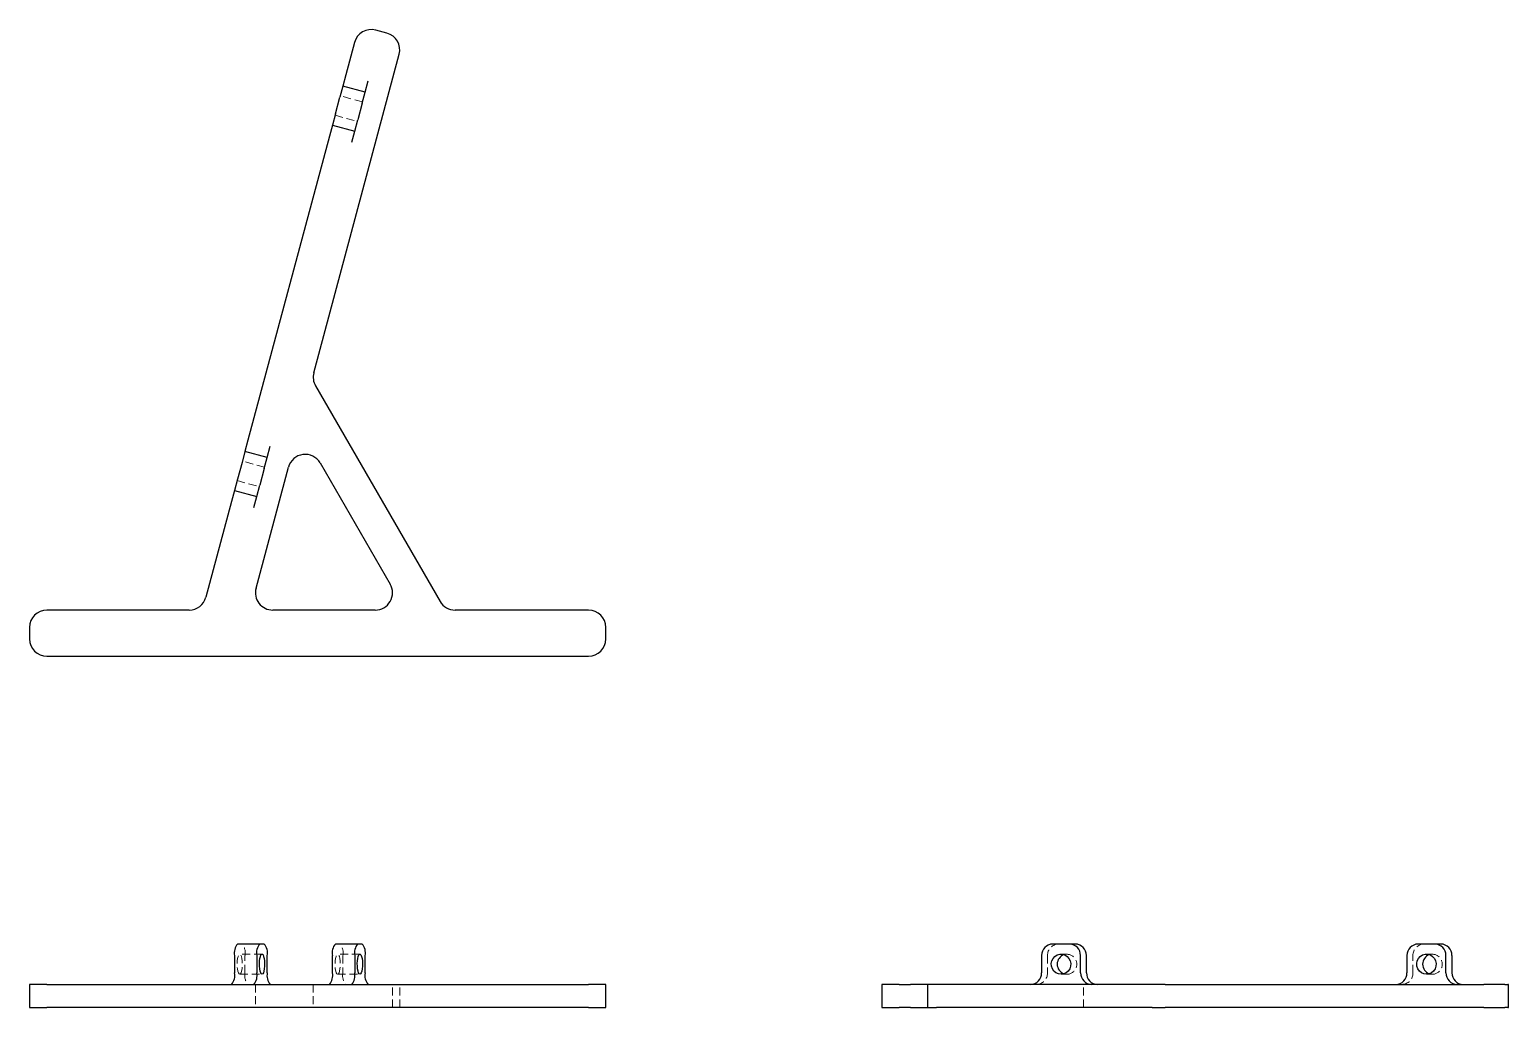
# Model space of a CAD drawing. Header units: millimetres. Extents: x 37 to 273, y 52 to 208.
import ezdxf

# ---------------------------------------------------------------- set-up
doc = ezdxf.new("R2010")
doc.units = ezdxf.units.MM
doc.linetypes.add('HIDDEN', pattern=[1.905, 1.27, -0.635])

msp = doc.modelspace()

# ---------------------------------------------------------------- linework, layer by layer
at = {"color": 7, "linetype": 'Continuous', "lineweight": 25}
for p, q in [((94.04, 207.43), (92.26, 207.91)), ((88.88, 205.96), (87.49, 200.76)), ((82.38, 153.24), (95.99, 204.05)), ((87.49, 200.76), (87.02, 198.98)), ((87.02, 198.98), (86.54, 197.21)), ((90.57, 198.03), (87.02, 198.98)), ((90.57, 198.03), (91.05, 199.81)), ((85.83, 194.54), (86.54, 197.21)), ((90.09, 196.25), (89.38, 193.59)), ((90.09, 196.25), (90.57, 198.03)), ((85.83, 194.54), (85.35, 192.77)), ((88.9, 191.81), (89.38, 193.59)), ((85.35, 192.77), (84.87, 190.99)), ((85.35, 192.77), (88.9, 191.81)), ((88.43, 190.04), (88.9, 191.81)), ((84.87, 190.99), (71.87, 142.45)), ((82.65, 151.15), (102.52, 116.74)), ((71.87, 142.45), (71.39, 140.67)), ((71.39, 140.67), (70.92, 138.89)), ((74.94, 139.72), (71.39, 140.67)), ((74.47, 137.94), (74.94, 139.72)), ((74.94, 139.72), (75.42, 141.5)), ((70.92, 138.89), (70.2, 136.23)), ((73.16, 118.83), (78.34, 138.17)), ((74.47, 137.94), (73.75, 135.28)), ((83.39, 138.83), (94.56, 119.49)), ((70.2, 136.23), (69.73, 134.45)), ((73.28, 133.5), (73.75, 135.28)), ((69.25, 132.68), (65.16, 117.4)), ((69.73, 134.45), (69.25, 132.68)), ((69.73, 134.45), (73.28, 133.5)), ((72.8, 131.72), (73.28, 133.5)), ((62.49, 115.36), (39.78, 115.36)), ((92.17, 115.36), (75.82, 115.36)), ((126.22, 115.36), (104.91, 115.36)), ((37.02, 112.6), (37.02, 110.76)), ((128.98, 110.76), (128.98, 112.6)), ((39.78, 108), (126.22, 108)), ((73.75, 62.06), (70.2, 62.06)), ((74.47, 62.06), (73.75, 62.06)), ((89.38, 62.06), (85.83, 62.06)), ((90.09, 62.06), (89.38, 62.06)), ((202.94, 62.06), (200.28, 62.06)), ((203.89, 62.06), (202.94, 62.06)), ((261.25, 62.06), (258.59, 62.06)), ((262.21, 62.06), (261.25, 62.06)), ((69.73, 60.22), (69.73, 57.46)), ((73.28, 60.22), (73.28, 57.46)), ((74.94, 57.46), (74.94, 60.22)), ((85.35, 57.46), (85.35, 60.22)), ((88.9, 60.22), (88.9, 57.46)), ((90.57, 57.46), (90.57, 60.22)), ((198.5, 60.22), (198.5, 57.46)), ((204.72, 57.46), (204.72, 60.22)), ((205.67, 57.46), (205.67, 60.22)), ((256.81, 60.22), (256.81, 57.46)), ((263.03, 57.46), (263.03, 60.22)), ((263.98, 60.22), (263.98, 57.46)), ((37.02, 55.62), (37.02, 51.94)), ((39.78, 55.62), (37.02, 55.62)), ((39.78, 55.62), (126.22, 55.62)), ((128.98, 55.62), (126.22, 55.62)), ((128.98, 51.94), (128.98, 55.62)), ((173, 55.62), (173, 51.94)), ((175.76, 55.62), (173, 55.62)), ((175.76, 55.62), (177.6, 55.62)), ((180.36, 55.62), (177.6, 55.62)), ((180.36, 51.94), (180.36, 55.62)), ((181.74, 55.62), (180.36, 55.62)), ((216.15, 55.62), (181.74, 55.62)), ((218.24, 55.62), (216.15, 55.62)), ((218.24, 55.62), (269.05, 55.62)), ((272.43, 55.62), (269.05, 55.62)), ((272.43, 55.62), (272.91, 55.62)), ((273, 55.62), (272.91, 55.62)), ((273, 51.94), (273, 55.62)), ((37.02, 51.94), (39.78, 51.94)), ((126.22, 51.94), (39.78, 51.94)), ((126.22, 51.94), (128.98, 51.94)), ((173, 51.94), (175.76, 51.94)), ((177.6, 51.94), (175.76, 51.94)), ((177.6, 51.94), (180.36, 51.94)), ((180.36, 51.94), (181.74, 51.94)), ((216.15, 51.94), (181.74, 51.94)), ((216.15, 51.94), (218.24, 51.94)), ((269.05, 51.94), (218.24, 51.94)), ((269.05, 51.94), (272.43, 51.94)), ((272.91, 51.94), (272.43, 51.94)), ((272.91, 51.94), (273, 51.94))]:
    msp.add_line(p, q, dxfattribs=at)
at = {"color": 7, "linetype": 'HIDDEN', "lineweight": 18}
for p, q in [((90.15, 196.48), (86.6, 197.43)), ((85.77, 194.32), (89.32, 193.37)), ((74.53, 138.16), (70.98, 139.12)), ((70.14, 136.01), (73.7, 135.06)), ((74.11, 60.45), (70.56, 60.45)), ((71.39, 57.46), (71.39, 60.22)), ((89.74, 60.45), (86.18, 60.45)), ((87.02, 60.22), (87.02, 57.46)), ((199.45, 60.22), (199.45, 57.46)), ((202.56, 60.45), (201.61, 60.45)), ((257.77, 57.46), (257.77, 60.22)), ((260.87, 60.45), (259.92, 60.45)), ((70.56, 57.23), (74.11, 57.23)), ((86.18, 57.23), (89.74, 57.23)), ((201.61, 57.23), (202.56, 57.23)), ((259.92, 57.23), (260.87, 57.23)), ((73.06, 55.62), (73.06, 51.94)), ((82.28, 55.62), (82.28, 51.94)), ((94.93, 51.94), (94.93, 55.62)), ((96.08, 51.94), (96.08, 55.62)), ((205.21, 51.94), (205.21, 55.62))]:
    msp.add_line(p, q, dxfattribs=at)
at = {"color": 7, "linetype": 'HIDDEN', "lineweight": 18, "flags": 128}
for points in [[(70.56, 57.23), (70.67, 57.29), (70.78, 57.46), (70.86, 57.74), (70.93, 58.1), (70.97, 58.51), (70.97, 58.95), (70.95, 59.38), (70.9, 59.77), (70.82, 60.09), (70.72, 60.32), (70.62, 60.43), (70.5, 60.43), (70.39, 60.32), (70.3, 60.09), (70.22, 59.77), (70.17, 59.38), (70.14, 58.95), (70.15, 58.51), (70.19, 58.1), (70.25, 57.74), (70.34, 57.46), (70.45, 57.29), (70.56, 57.23)], [(86.18, 57.23), (86.3, 57.29), (86.4, 57.46), (86.49, 57.74), (86.55, 58.1), (86.59, 58.51), (86.6, 58.95), (86.58, 59.38), (86.52, 59.77), (86.45, 60.09), (86.35, 60.32), (86.24, 60.43), (86.13, 60.43), (86.02, 60.32), (85.92, 60.09), (85.84, 59.77), (85.79, 59.38), (85.77, 58.95), (85.78, 58.51), (85.81, 58.1), (85.88, 57.74), (85.97, 57.46), (86.07, 57.29), (86.18, 57.23)], [(202.09, 57.31), (202.14, 57.29), (202.56, 57.23)], [(260.4, 57.31), (260.45, 57.29), (260.87, 57.23)]]:
    msp.add_lwpolyline(points, dxfattribs=at)
at = {"color": 7, "linetype": 'Continuous', "lineweight": 25, "flags": 128}
for points in [[(74.11, 57.23), (74, 57.29), (73.9, 57.46), (73.81, 57.74), (73.74, 58.1), (73.7, 58.51), (73.7, 58.95), (73.72, 59.38), (73.77, 59.77), (73.85, 60.09), (73.95, 60.32), (74.06, 60.43), (74.17, 60.43), (74.28, 60.32), (74.37, 60.09), (74.45, 59.77), (74.5, 59.38), (74.53, 58.95), (74.52, 58.51), (74.48, 58.1), (74.42, 57.74), (74.33, 57.46), (74.22, 57.29), (74.11, 57.23)], [(89.74, 57.23), (89.62, 57.29), (89.52, 57.46), (89.43, 57.74), (89.37, 58.1), (89.33, 58.51), (89.32, 58.95), (89.34, 59.38), (89.4, 59.77), (89.47, 60.09), (89.57, 60.32), (89.68, 60.43), (89.79, 60.43), (89.9, 60.32), (90, 60.09), (90.08, 59.77), (90.13, 59.38), (90.15, 58.95), (90.14, 58.51), (90.11, 58.1), (90.04, 57.74), (89.95, 57.46), (89.85, 57.29), (89.74, 57.23)], [(201.61, 57.23), (201.19, 57.29), (200.8, 57.46), (200.47, 57.74), (200.23, 58.1), (200.09, 58.51), (200.06, 58.95), (200.15, 59.38), (200.34, 59.77), (200.63, 60.09), (200.99, 60.32), (201.4, 60.43), (201.82, 60.43), (202.23, 60.32), (202.59, 60.09), (202.88, 59.77), (203.07, 59.38), (203.16, 58.95), (203.13, 58.51), (202.99, 58.1), (202.75, 57.74), (202.42, 57.46), (202.03, 57.29), (201.61, 57.23)], [(259.92, 57.23), (259.5, 57.29), (259.11, 57.46), (258.79, 57.74), (258.54, 58.1), (258.4, 58.51), (258.37, 58.95), (258.46, 59.38), (258.65, 59.77), (258.94, 60.09), (259.3, 60.32), (259.71, 60.43), (260.13, 60.43), (260.54, 60.32), (260.9, 60.09), (261.19, 59.77), (261.39, 59.38), (261.47, 58.95), (261.44, 58.51), (261.3, 58.1), (261.06, 57.74), (260.73, 57.46), (260.34, 57.29), (259.92, 57.23)]]:
    msp.add_lwpolyline(points, dxfattribs=at)
at = {"color": 7, "linetype": 'Continuous', "lineweight": 25}
for centre, radius, start, end in [((91.55, 205.24), 2.76, 75, 165), ((93.33, 204.77), 2.76, 345, 75), ((85.04, 152.53), 2.76, 165, 210), ((81, 137.45), 2.76, 30, 165), ((75.82, 118.12), 2.76, 165, 270), ((92.17, 118.12), 2.76, 270, 30), ((62.49, 118.12), 2.76, 270, 345), ((104.91, 118.12), 2.76, 210, 270), ((39.78, 112.6), 2.76, 90, 180), ((126.22, 112.6), 2.76, 0, 90), ((39.78, 110.76), 2.76, 180, 270), ((126.22, 110.76), 2.76, 270, 0), ((71.86, 60.65), 2.18, 139.6093, 191.3691), ((75.41, 60.65), 2.18, 139.6093, 191.3691), ((72.81, 60.65), 2.18, 348.6309, 40.3907), ((87.48, 60.65), 2.18, 139.6093, 191.3691), ((91.04, 60.65), 2.18, 139.6093, 191.3691), ((88.44, 60.65), 2.18, 348.6309, 40.3907), ((200.31, 60.25), 1.81, 91.0102, 180.9758), ((202.91, 60.25), 1.81, 359.0242, 88.9898), ((203.86, 60.25), 1.81, 359.0242, 88.9898), ((258.62, 60.25), 1.81, 91.0102, 180.9758), ((261.22, 60.25), 1.81, 359.0242, 88.9898), ((262.17, 60.25), 1.81, 359.0242, 88.9898), ((202.62, 58.84), 1.62, 109.3168, 250.6832), ((260.93, 58.84), 1.62, 109.3168, 250.6832), ((67.59, 57.03), 2.18, 319.6093, 11.3691), ((71.15, 57.03), 2.18, 319.6093, 11.3691), ((77.08, 57.03), 2.18, 168.6309, 220.3907), ((83.22, 57.03), 2.18, 319.6093, 11.3691), ((86.77, 57.03), 2.18, 319.6093, 11.3691), ((92.7, 57.03), 2.18, 168.6309, 220.3907), ((196.69, 57.43), 1.81, 271.0102, 0.9758), ((206.53, 57.43), 1.81, 179.0242, 268.9898), ((207.48, 57.43), 1.81, 179.0242, 268.9898), ((255, 57.43), 1.81, 271.0102, 0.9758), ((264.84, 57.43), 1.81, 179.0242, 268.9898), ((265.79, 57.43), 1.81, 179.0242, 268.9898)]:
    msp.add_arc(centre, radius, start, end, dxfattribs=at)
at = {"color": 7, "linetype": 'HIDDEN', "lineweight": 18}
for centre, radius, start, end in [((69.26, 60.65), 2.18, 348.6309, 40.3907), ((84.88, 60.65), 2.18, 348.6309, 40.3907), ((201.26, 60.25), 1.81, 91.0102, 180.9758), ((259.57, 60.25), 1.81, 91.0102, 180.9758), ((202.53, 58.83), 1.6, 270.981, 106.2527), ((260.85, 58.83), 1.6, 270.981, 106.2527), ((73.53, 57.03), 2.18, 168.6309, 220.3907), ((89.15, 57.03), 2.18, 168.6309, 220.3907), ((197.64, 57.43), 1.81, 271.0102, 0.9758), ((255.96, 57.43), 1.81, 271.0102, 0.9758)]:
    msp.add_arc(centre, radius, start, end, dxfattribs=at)

doc.saveas('drawing.dxf')
